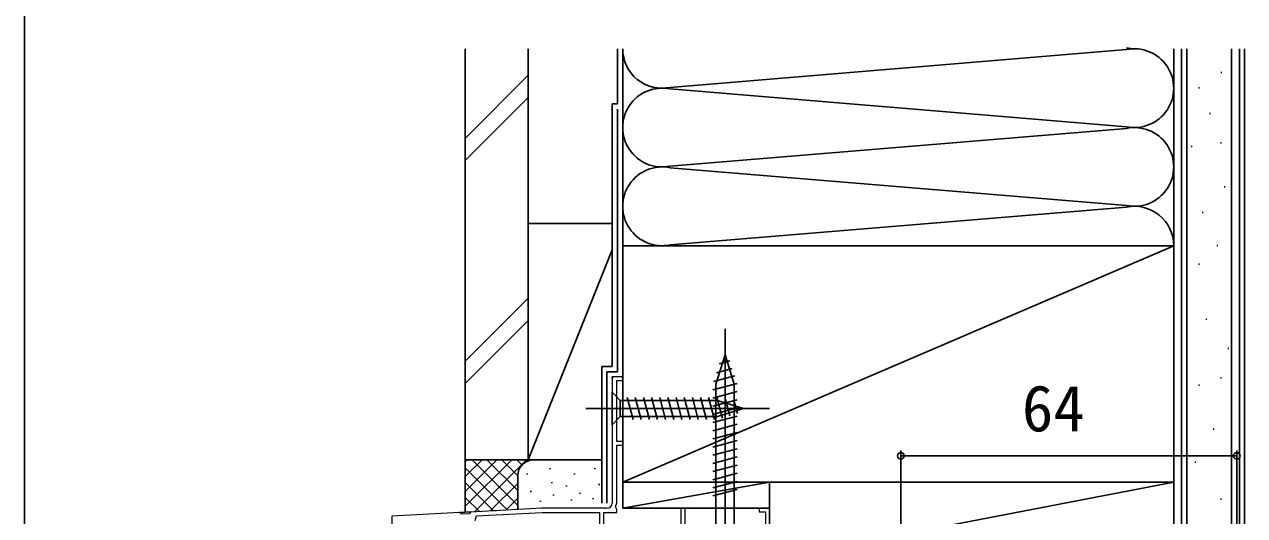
# Model space of a CAD drawing. Units: millimetres, scale not verified. Extents: x -525 to 525, y -782 to 777.
# Drawn here: x -525 to -292.5, y 516.1 to 609.6 of the extents above; entities that cross this region are included whole.
import ezdxf
from ezdxf.enums import TextEntityAlignment as Align

# ---------------------------------------------------------------- set-up
doc = ezdxf.new("R2010")
doc.units = ezdxf.units.MM
doc.header["$LTSCALE"] = 4
doc.layers.add('0-2_YKK_11', color=7, linetype='Continuous', lineweight=18)
for name, color, linetype in [('0-3_YKK_12', 2, 'Continuous'), ('0-4_YKK_13', 4, 'Continuous'), ('0-6_YKK_D', 6, 'Continuous'), ('0-7_YKK_ZWAK', 7, 'Continuous'), ('0-8_YSS_K', 3, 'Continuous')]:
    doc.layers.add(name, color=color, linetype=linetype)
doc.styles.add('ＭＳ ゴシック', font='')
doc.styles.get('ＭＳ ゴシック').set_extended_font_data('MS Gothic')

msp = doc.modelspace()

# ---------------------------------------------------------------- linework, layer by layer
at = {"layer": '0-2_YKK_11'}
for points in [[(-402.465, 511.731), (-402.886, 511.5), (-414.6, 511.5), (-414.6, 516.7), (-412.1, 516.7), (-412.1, 517.28), (-412.25, 517.54), (-412.36, 517.95), (-412.1, 518.4), (-412.1, 529.5), (-411, 529.5), (-411, 530.2), (-412.1, 530.2), (-412.1, 541.8), (-411, 541.8), (-411, 542.5), (-413, 542.5), (-413, 518.5)], [(-414, 517.5), (-426.378, 517.5), (-440, 516.786), (-440.284, 516.471), (-441.685, 516.397), (-442, 516.681), (-455, 516), (-455, 488.2)], [(-439.138, 515.152), (-438.855, 516.045), (-426.357, 516.7), (-415.4, 516.7), (-415.4, 511.3)], [(-399.1, 512.151), (-399.1, 517.5), (-399.9, 517.5), (-399.9, 513.551), (-400.151, 513.255)], [(-385, 516.8), (-383.8, 516.8), (-383.8, 507.5), (-396.201, 507.5)], [(-383, 504.2), (-383, 517.5), (-385, 517.5), (-385, 516.8)]]:
    msp.add_lwpolyline(points, dxfattribs=at)
msp.add_arc((-414, 518.5), 1, 270.00001, 359.99999, dxfattribs=at)
at = {"layer": '0-3_YKK_12'}
for p, q in [((-413, 542.2), (-413, 542.5)), ((-412.7, 542.5), (-413, 542.5)), ((-411.3, 542.5), (-411, 542.5)), ((-411, 542.2), (-411, 542.5)), ((-411, 542.1), (-411, 529.9)), ((-411, 529.8), (-411, 517.5)), ((-439.876, 516.793), (-442.124, 516.675)), ((-435.958, 516.998), (-435.042, 517.046)), ((-399.6, 517.5), (-411, 517.5)), ((-399.4, 517.5), (-383, 517.5)), ((-384.3, 517.5), (-384, 517.5)), ((-383, 517.2), (-383, 517.5))]:
    msp.add_line(p, q, dxfattribs=at)
at = {"layer": '0-4_YKK_13'}
for p, q in [((-391.5, 501.7), (-391.5, 551.7)), ((-391.5, 546.7), (-393.25, 541.15)), ((-391.5, 546.7), (-389.75, 541.15)), ((-390.11, 544.121), (-393.146, 543.308)), ((-390.562, 545.553), (-392.612, 545.004)), ((-389.659, 542.689), (-393.681, 541.611)), ((-413, 539.6), (-413, 533.4)), ((-413, 539.6), (-411.45, 538.05)), ((-389.207, 541.257), (-393.8, 540.027)), ((-389.2, 539.706), (-393.8, 538.474)), ((-393.25, 541.15), (-393.25, 508.45)), ((-389.75, 508.45), (-389.75, 541.15)), ((-392.916, 538.05), (-411.45, 538.05)), ((-411.45, 538.05), (-411.45, 534.95)), ((-409.024, 534.4), (-410.149, 538.6)), ((-407.471, 534.4), (-408.596, 538.6)), ((-405.918, 534.4), (-407.043, 538.6)), ((-404.365, 534.4), (-405.49, 538.6)), ((-402.812, 534.4), (-403.937, 538.6)), ((-401.259, 534.4), (-402.384, 538.6)), ((-399.706, 534.4), (-400.831, 538.6)), ((-398.153, 534.4), (-399.279, 538.6)), ((-396.6, 534.4), (-397.726, 538.6)), ((-395.047, 534.4), (-396.173, 538.6)), ((-393.494, 534.4), (-394.62, 538.6)), ((-389.2, 538.153), (-393.8, 536.921)), ((-392.011, 534.659), (-393.067, 538.6)), ((-388, 536.5), (-392.916, 538.05)), ((-390.579, 535.11), (-391.392, 538.146)), ((-389.147, 535.562), (-389.696, 537.612)), ((-418, 536.5), (-383, 536.5)), ((-413, 533.4), (-411.45, 534.95)), ((-411.45, 534.95), (-392.916, 534.95)), ((-389.2, 536.6), (-393.8, 535.368)), ((-389.2, 535.047), (-393.8, 533.815)), ((-388, 536.5), (-392.916, 534.95)), ((-389.2, 533.495), (-393.8, 532.262)), ((-389.2, 531.942), (-393.8, 530.709)), ((-389.2, 530.389), (-393.8, 529.156)), ((-389.2, 528.836), (-393.8, 527.603)), ((-389.2, 527.283), (-393.8, 526.05)), ((-389.2, 525.73), (-393.8, 524.497)), ((-389.2, 524.177), (-393.8, 522.945)), ((-389.2, 522.624), (-393.8, 521.392)), ((-389.2, 521.071), (-393.8, 519.839))]:
    msp.add_line(p, q, dxfattribs=at)
at = {"layer": '0-6_YKK_D'}
for p, q in [((-358, 482), (-358, 528.5)), ((-294, 482), (-294, 528.5)), ((-358, 527.5), (-294, 527.5))]:
    msp.add_line(p, q, dxfattribs=at)
for centre in [(-358, 527.5), (-294, 527.5)]:
    msp.add_circle(centre, 0.637, dxfattribs=at)
at = {"layer": '0-7_YKK_ZWAK'}
msp.add_line((-525, 747.5), (-525, -782.5), dxfattribs=at)
at = {"layer": '0-8_YSS_K'}
for p, q in [((-441, 605), (-441, 526.734)), ((-429, 605), (-429, 526.734)), ((-412, 594.5), (-412, 605)), ((-411, 567.5), (-411, 605)), ((-401.968, 597.658), (-315.032, 604.842)), ((-306, 605), (-306, 567.5)), ((-306, 605), (-306, 507.5)), ((-304.5, 507.5), (-304.5, 605)), ((-303.5, 507.5), (-303.5, 605)), ((-295, 507.5), (-295, 605)), ((-293.5, 605), (-293.5, 507.5)), ((-292.5, 507.5), (-292.5, 605)), ((-441, 587.945), (-429, 599.945)), ((-297.033, 600.453), (-296.833, 600.453)), ((-301.287, 597.583), (-301.087, 597.583)), ((-441, 583.702), (-429, 595.702)), ((-401.968, 597.342), (-315.032, 590.158)), ((-413, 544.5), (-413, 594.5)), ((-413, 594.5), (-412, 594.5)), ((-412, 543.5), (-412, 593.5)), ((-299.189, 592.688), (-298.989, 592.688)), ((-315.032, 589.842), (-401.968, 582.658)), ((-302.686, 586.394), (-302.486, 586.394)), ((-297.091, 587.093), (-296.891, 587.093)), ((-401.968, 582.342), (-315.032, 575.158)), ((-296.392, 578.701), (-296.192, 578.701)), ((-401.968, 567.658), (-315.032, 574.842)), ((-300.588, 573.805), (-300.388, 573.805)), ((-429, 571.734), (-413, 571.734)), ((-429, 571.734), (-429, 526.734)), ((-411, 526.734), (-411, 571.734)), ((-306, 567.5), (-411, 567.5)), ((-411, 522.5), (-306, 567.5)), ((-411, 567.5), (-411, 522.5)), ((-306, 522.5), (-306, 567.5)), ((-297.79, 567.511), (-297.59, 567.511)), ((-413, 566.734), (-429, 526.734)), ((-301.287, 564.014), (-301.087, 564.014)), ((-429, 557.518), (-441, 545.518)), ((-299.888, 553.524), (-299.688, 553.524)), ((-441, 541.276), (-429, 553.276)), ((-295.692, 547.929), (-295.492, 547.929)), ((-415, 544.5), (-415, 518.5)), ((-415, 544.5), (-413, 544.5)), ((-414, 543.5), (-414, 518.5)), ((-414, 543.5), (-412, 543.5)), ((-297.091, 542.334), (-296.891, 542.334)), ((-301.287, 540.935), (-301.087, 540.935)), ((-298.49, 532.543), (-298.29, 532.543)), ((-441, 526.734), (-441, 516.734)), ((-441, 520.704), (-434.971, 526.734)), ((-441, 517.876), (-432.142, 526.734)), ((-429, 526.734), (-441, 526.734)), ((-428, 526.734), (-441, 526.734)), ((-441, 526.361), (-440.627, 526.734)), ((-441, 523.533), (-437.799, 526.734)), ((-439.686, 526.734), (-431, 518.047)), ((-439.152, 516.895), (-429.314, 526.734)), ((-436.858, 526.734), (-431, 520.876)), ((-434.029, 526.734), (-431, 523.704)), ((-431.201, 526.734), (-430.219, 525.752)), ((-428.373, 526.734), (-428.352, 526.713)), ((-301.987, 526.249), (-301.787, 526.249)), ((-441, 525.219), (-432.937, 517.156)), ((-431, 523.734), (-431, 517.258)), ((-429.172, 523.929), (-429.172, 524.129)), ((-424.833, 524.93), (-424.833, 525.13)), ((-420.159, 523.929), (-420.159, 524.129)), ((-416.318, 524.93), (-416.318, 525.13)), ((-411, 523.734), (-411, 520.196)), ((-441, 522.391), (-435.625, 517.015)), ((-436.236, 516.983), (-431, 522.219)), ((-424.499, 522.26), (-424.499, 522.46)), ((-421.706, 521.657), (-421.706, 521.857)), ((-415.486, 521.926), (-415.486, 522.126)), ((-411, 522.5), (-306, 522.5)), ((-411, 517.5), (-411, 522.5)), ((-383, 522.5), (-411, 517.5)), ((-383, 522.5), (-411, 522.5)), ((-383, 507.692), (-306, 522.5)), ((-306, 522.5), (-383, 522.5)), ((-383, 517.5), (-383, 522.5)), ((-383, 522.5), (-383, 507.5)), ((-306, 507.5), (-306, 522.5)), ((-441, 519.562), (-438.312, 516.875)), ((-433.251, 517.14), (-430.982, 519.408)), ((-428.505, 520.591), (-428.505, 520.791)), ((-426.674, 518.734), (-426.674, 518.934)), ((-424.165, 519.923), (-424.165, 520.123)), ((-420.745, 518.95), (-420.745, 519.15)), ((-419.158, 520.257), (-419.158, 520.457)), ((-416.651, 519.254), (-416.651, 519.454)), ((-297.091, 519.255), (-296.891, 519.255)), ((-383, 517.5), (-411, 517.5))]:
    msp.add_line(p, q, dxfattribs=at)
msp.add_lwpolyline([(-429, 526.734), (-415, 526.734), (-428, 526.734)], dxfattribs=at)
for centre, radius, start, end in [((-403.5, 605), 7.5, 180, 281.78353), ((-313.5, 612.5), 7.5, 258.21646, 270), ((-313.5, 597.5), 7.5, 258.21646, 101.78354), ((-403.5, 590), 7.5, 78.21649, 281.78353), ((-313.5, 582.5), 7.5, 258.21646, 101.78354), ((-403.5, 575), 7.5, 78.21649, 281.78353), ((-313.5, 567.5), 7.5, 0, 101.78354), ((-428, 523.734), 3, 90, 180)]:
    msp.add_arc(centre, radius, start, end, dxfattribs=at)

# ---------------------------------------------------------------- texts
at = {"layer": '0-6_YKK_D', "style": 'ＭＳ ゴシック'}
msp.add_text('64', height=8.798, dxfattribs=at).set_placement((-334.932, 529.5), align=Align.BOTTOM_LEFT)

doc.saveas('drawing.dxf')
